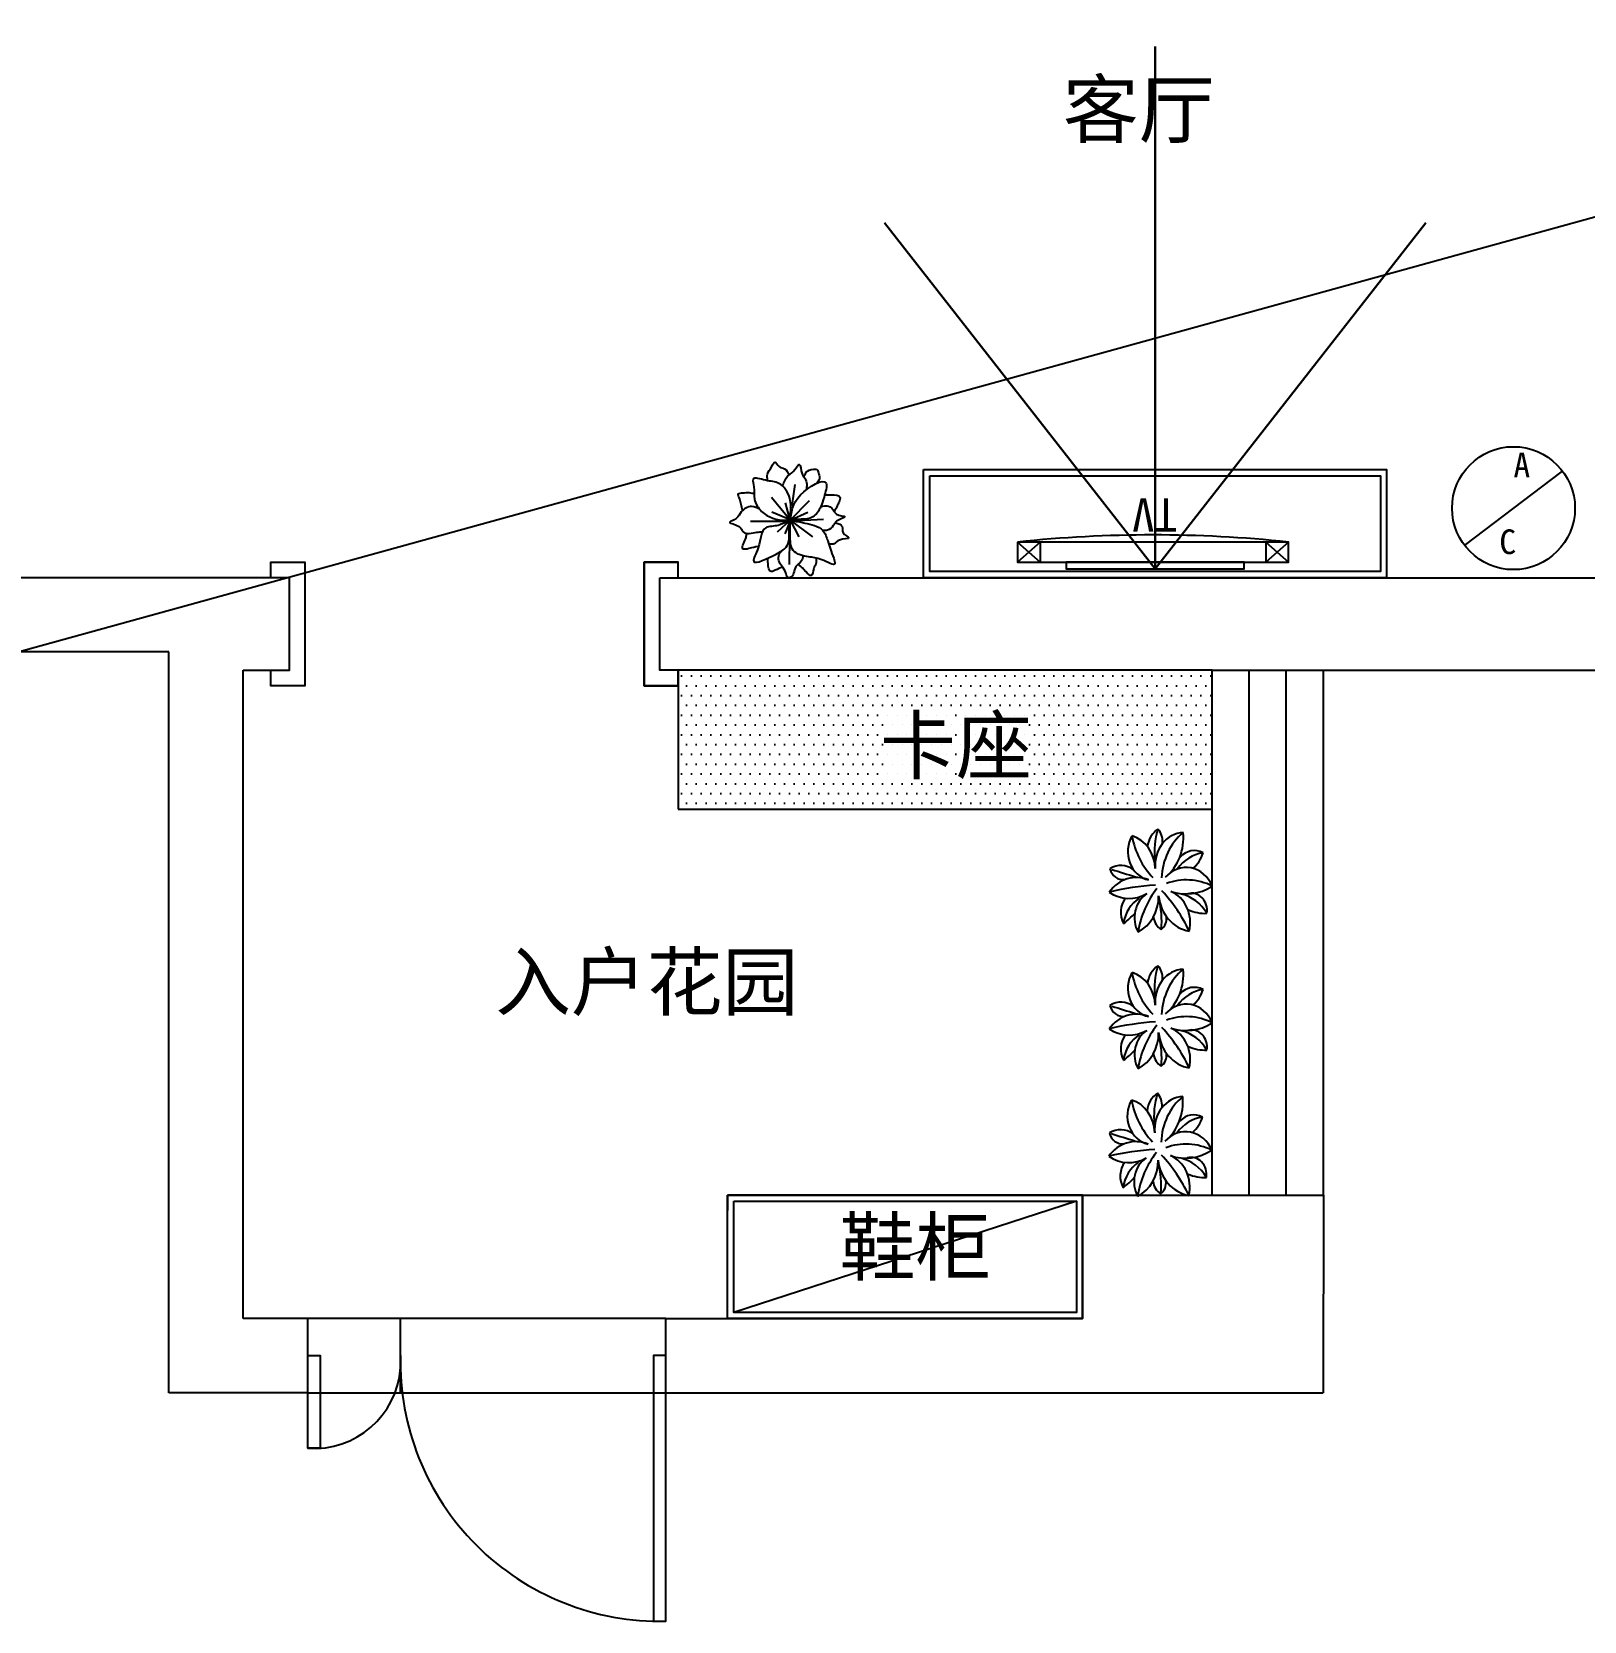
# Model space of a CAD drawing. Header units: millimetres. Extents: x -1705246 to 222838, y -3231245 to 126310.
# Drawn here: x -47214 to -42185, y -3792 to 1356 of the extents above; entities that cross this region are included whole.
import ezdxf

# ---------------------------------------------------------------- set-up
doc = ezdxf.new("R2010")
doc.units = ezdxf.units.MM
doc.layers.add('墙', color=5, linetype='Continuous', lineweight=30)
doc.layers.add('辅助', color=146, linetype='Continuous', lineweight=9)
for name, color, linetype in [('家具内线', 8, 'Continuous'), ('家具外线', 1, 'Continuous'), ('标注', 3, 'Continuous')]:
    doc.layers.add(name, color=color, linetype=linetype)
doc.styles.get("Standard").update_dxf_attribs({"font": ''})
doc.styles.add('仿宋', font='')
doc.styles.get('Standard').set_extended_font_data('SimSun')
doc.styles.get('仿宋').set_extended_font_data('SimSun')

# ---------------------------------------------------------------- blocks, each defined once
blk = doc.blocks.new('MK-ZW-022')
at = {"layer": '家具内线'}
for p, q in [((-132898.1, 5657.5), (-132889, 5726.2)), ((-132904.9, 5609.8), (-132964.9, 5683.7)), ((-132904.9, 5609.8), (-132920, 5666.3)), ((-132904.9, 5609.8), (-132841.9, 5673.8)), ((-132905, 5611.5), (-132964, 5636.4)), ((-132904.9, 5609.8), (-132847.7, 5636.4)), ((-132899.2, 5608.1), (-132797, 5613.1)), ((-132924.1, 5605.7), (-133033.2, 5606.1)), ((-132904.9, 5609.8), (-132946.6, 5571.6)), ((-132904.7, 5608.6), (-132922.5, 5565.8)), ((-132904.9, 5609.8), (-132876.8, 5556.7)), ((-132904.9, 5609.8), (-132832.7, 5555.8)), ((-132906.7, 5553.3), (-132908, 5467))]:
    blk.add_line(p, q, dxfattribs=at)
at = {"layer": '家具外线'}
for points in [[(-132978.1, 5738.9), (-132978.4, 5759.3), (-132964.7, 5784), (-132953.7, 5798.6), (-132940.9, 5784), (-132922.7, 5776.7), (-132908.1, 5754.8)], [(-132929.2, 5720.2), (-132913, 5752.7), (-132894.8, 5767.9), (-132875.2, 5790.4), (-132866.4, 5760.8), (-132855.2, 5741.5), (-132851.1, 5721.2), (-132852.4, 5710.7)], [(-132860.2, 5750.8), (-132849.1, 5769), (-132821.4, 5775.3), (-132818.2, 5774.5), (-132813.5, 5763.4), (-132809.5, 5748.4), (-132818.2, 5730.2)], [(-132904.9, 5605.7), (-132871.4, 5691.8), (-132788.3, 5729.8), (-132795.2, 5684.8), (-132805.5, 5654.3), (-132831.9, 5620.9), (-132909, 5608.7), (-132943.4, 5593.5), (-132984, 5585.4), (-133008.3, 5520.6), (-133023.1, 5477.3), (-132950.5, 5500.3), (-132918.1, 5522.6), (-132908.9, 5587.1), (-132904.9, 5609.8), (-132893.7, 5608.7), (-132857.2, 5600.6), (-132799.4, 5577.3), (-132783.2, 5542.9), (-132763.9, 5487.1), (-132759.9, 5469.9), (-132802.5, 5482), (-132845.1, 5491.2), (-132894.8, 5512.5), (-132904.9, 5562.1), (-132903.9, 5628), (-132905.9, 5680.7), (-132941.4, 5729.3), (-132985, 5739.5), (-133024.6, 5742.5), (-133022.5, 5718.2), (-133020.5, 5678.7), (-132997.2, 5638.1), (-132920.1, 5609.8), (-132904.9, 5609.8)], [(-133059.7, 5642.4), (-133063.6, 5660.6), (-133068.4, 5678.8), (-133073.1, 5695.4), (-133058.1, 5698.6), (-133037.5, 5699.4), (-133020.9, 5696.2)], [(-132793, 5691.8), (-132770.2, 5692.7), (-132743.7, 5684.5), (-132746.4, 5669), (-132752.8, 5656.2), (-132762, 5637.9)], [(-133004, 5646.3), (-133029.6, 5654.3), (-133063.1, 5637.1), (-133079.3, 5615.8), (-133100.8, 5603.3), (-133070.2, 5589.5), (-133057, 5572.3), (-133012.4, 5571.2), (-132994.6, 5573.1)], [(-132805.9, 5654.3), (-132780.4, 5655.6), (-132762.5, 5639.4), (-132754.4, 5629.3), (-132727.3, 5621.5), (-132754.4, 5606.7), (-132765.1, 5592.6), (-132783.4, 5577.4), (-132799.7, 5577.2)], [(-133009, 5525.3), (-133038.3, 5518.2), (-133058.9, 5518.2), (-133056.5, 5534), (-133047.8, 5553.8), (-133045.4, 5567.2)], [(-132756.5, 5602), (-132736.4, 5589.6), (-132733.6, 5569.5), (-132714.5, 5553.1), (-132745.5, 5545.8), (-132762, 5533.9), (-132778.4, 5532.1)], [(-132863.1, 5495.4), (-132868.4, 5478), (-132886.6, 5459.8), (-132904.9, 5424.3), (-132911, 5424.3), (-132919.1, 5439.5), (-132941.4, 5479), (-132940.4, 5499.3), (-132934.3, 5509.4)], [(-132931.4, 5458.9), (-132953.6, 5447.8), (-132969.4, 5444.6), (-132974.2, 5452.5), (-132976.6, 5469.9), (-132978.1, 5487.3)], [(-132821.3, 5489.2), (-132821.3, 5468.2), (-132828.6, 5453.6), (-132835.9, 5430.8), (-132854.2, 5443.5), (-132864.2, 5454.5), (-132879.2, 5468.4)]]:
    blk.add_spline(points, degree=3, dxfattribs=at)
blk = doc.blocks.new('tyj')
at = {"color": 251}
for p, q in [((3845342.5, -666687.2), (3845342.5, -668378.8)), ((3845342.5, -668378.8), (3844465.5, -667258.2)), ((3845342.5, -668378.8), (3846219.5, -667258.2))]:
    blk.add_line(p, q, dxfattribs=at)
at = {"layer": '辅助', "color": 5, "lineweight": -3}
for p, q in [((3844896.4, -668292.5), (3844969.6, -668357.4)), ((3844969.6, -668292.5), (3844896.4, -668357.4)), ((3844969.6, -668292.5), (3844969.6, -668357.4)), ((3845701.7, -668292.5), (3845774.9, -668357.4)), ((3845774.9, -668292.5), (3845701.7, -668357.4)), ((3845701.7, -668292.5), (3845701.7, -668357.4))]:
    blk.add_line(p, q, dxfattribs=at)
for points in [[(3844896.4, -668292.5), (3844896.4, -668357.4), (3845774.9, -668357.4), (3845774.9, -668292.5)], [(3845054, -668357.4), (3845054, -668378.8), (3845631, -668378.8), (3845631, -668357.4)]]:
    blk.add_lwpolyline(points, close=True, dxfattribs=at)
blk.add_arc((3845335.6, -672448.9), 4179.6, 83.9671, 96.0329, dxfattribs=at)
at = {"layer": '标注', "color": 251, "insert": (3845414.7, -668150.4), "char_height": 108.33, "width": 557.749, "attachment_point": 7, "rotation": 180}
blk.add_mtext('TV', dxfattribs=at)
blk = doc.blocks.new('MK-ZW-0219')
at = {"layer": '家具内线'}
for centre, major_axis, start_param, end_param in [((-135139.7, 5784.6), (0, 251), 1.768065, 2.394191), ((-135080.3, 5681.5), (0, 231.4), 1.236152, 1.684397), ((-135091.1, 5591.2), (0, 193.4), 0.639486, 1.52962), ((-135114.9, 5540.5), (0, 140.8), 0.122173, 0.899859), ((-134529.1, 9071.4), (0, 3586.7), 2.859263, 2.883945), ((-135226.6, 4458.4), (0, 1119.1), 0.057769, 0.208197), ((-135082.9, 5372.7), (0, 291.9), 0.851058, 1.394467), ((-135184.2, 5365.7), (0, 227), -0.422616, 0.324932), ((-135285, 5433.5), (0, 116), 0.529927, 1.415675), ((-135484.4, 5460.4), (0, 245.1), 4.598653, 5.009933), ((-135594.3, 5176.5), (0, 530), -1.079212, -0.769242), ((-135227.3, 5404), (0, 146), -0.986532, -0.211254)]:
    blk.add_ellipse(centre, major_axis=major_axis, ratio=0.897571, start_param=start_param, end_param=end_param, dxfattribs=at)
at = {"layer": '家具外线'}
for centre, major_axis, start_param, end_param in [((-135290.3, 5684.3), (0, 93.5), 0.993138, 2.941338), ((-135387.5, 5625.5), (0, 114), -1.536179, -0.266269), ((-135241.8, 5690.8), (0, 77), 0.524495, 1.44463), ((-135190.6, 5640.4), (0, 106.1), 0.043698, 1.674423), ((-135311.7, 5717.6), (0, 56), 4.636915, 5.505824), ((-135337.4, 5729.9), (0, 159.8), 3.782582, 4.816003), ((-135158.7, 5614.3), (0, 73.2), -0.445664, 0.775754), ((-135222.2, 5716.4), (0, 108.5), 3.800502, 4.372702), ((-135395.9, 5559), (0, 80.4), -0.590484, 0.523971), ((-135390.7, 5641.2), (0, 47.7), 1.837662, 3.28234), ((-135185.1, 5529.4), (0, 103.6), -1.139226, 0.796843), ((-135346.4, 5475.8), (0, 124.8), -0.359457, 0.901022), ((-135185.2, 5733.5), (0, 186.3), 2.842055, 3.671774), ((-135369.5, 5669.3), (0, 136.6), 2.58517, 3.623046), ((-135334.6, 5488.2), (0, 69.8), 0.866574, 2.12611), ((-135271.2, 5470.4), (0, 90.5), 0.536111, 2.111388), ((-135387.2, 5538.6), (0, 125.8), 3.564494, 4.731128), ((-135157.7, 5556), (0, 130.8), 1.685863, 2.993944), ((-135269.4, 5453.9), (0, 108.8), 4.459149, 5.917613), ((-135167.2, 5494), (0, 55.7), 4.540681, 6.538815), ((-135522.4, 5679), (0, 272.5), 3.724097, 3.920593), ((-135247.1, 5476.5), (0, 48.6), 1.664297, 2.699348), ((-135283.3, 5465.9), (0, 38.6), 3.671935, 4.903974), ((-135123.6, 5651.3), (0, 166.9), 2.774119, 3.178977)]:
    blk.add_ellipse(centre, major_axis=major_axis, ratio=0.897571, start_param=start_param, end_param=end_param, dxfattribs=at)

msp = doc.modelspace()

# ---------------------------------------------------------------- hatches: boundary and pattern name
h = msp.add_hatch()
h.set_pattern_fill('DOTS', color=41, scale=20, style=0)
h.set_pattern_definition([(0, (28534.92, -1e-09), (15.875, 31.75), [0, -31.75])])
h.paths.add_polyline_path([(-43389.9, -1162.2), (-43389.9, -712.2), (-45119.9, -712.2), (-45119.9, -1162.2)])

# ---------------------------------------------------------------- linework, layer by layer
at = {"color": 1}
for p, q in [((-39020, 1620), (-51740, -1890)), ((-43269.9, -2412.2), (-43269.9, -712.2)), ((-43149.9, -2412.2), (-43149.9, -712.2)), ((-43809.9, -2412.2), (-44959.9, -2412.2)), ((-44959.9, -2412.2), (-44959.9, -2462.2))]:
    msp.add_line(p, q, dxfattribs=at)
at = {"color": 250}
for p, q in [((-42572.7, -307.4), (-42255.2, -66.7)), ((-43389.9, -2412.2), (-43389.9, -712.2)), ((-43389.9, -2412.2), (-43389.9, -712.2)), ((-43029.9, -2412.2), (-43029.9, -712.2)), ((-43829.9, -2432.2), (-44939.9, -2792.2)), ((-45159.9, -2812.2), (-46319.9, -2812.2)), ((-46019.9, -3052.2), (-46019.9, -2812.2)), ((-46319.9, -3052.2), (-45159.9, -3052.2))]:
    msp.add_line(p, q, dxfattribs=at)
for p, q in [((-45229.9, -762.2), (-45229.9, -362.2)), ((-45229.9, -362.2), (-45119.9, -362.2)), ((-45119.9, -412.2), (-45119.9, -362.2)), ((-46379.9, -412.2), (-50859.9, -412.2)), ((-46379.9, -712.2), (-46379.9, -412.2)), ((-46379.9, -712.2), (-46379.9, -412.2)), ((-45179.9, -712.2), (-45179.9, -412.2)), ((-45179.9, -412.2), (-42104.9, -412.2)), ((-46769.9, -652.2), (-54289.9, -652.2)), ((-46769.9, -3052.2), (-46769.9, -652.2)), ((-46529.9, -2812.2), (-46529.9, -712.2)), ((-46529.9, -712.2), (-46379.9, -712.2)), ((-43389.9, -712.2), (-45179.9, -712.2)), ((-43389.9, -712.2), (-43149.9, -712.2)), ((-43149.9, -712.2), (-41824.9, -712.2)), ((-45119.9, -762.2), (-45229.9, -762.2)), ((-43809.9, -2812.2), (-43809.9, -2412.2)), ((-43809.9, -2412.2), (-43389.9, -2412.2)), ((-43389.9, -2412.2), (-43029.9, -2412.2)), ((-43029.9, -2412.2), (-43030.4, -3052.2)), ((-46319.9, -2812.2), (-46529.9, -2812.2)), ((-46319.9, -3052.2), (-46319.9, -2812.2)), ((-45159.9, -3052.2), (-45159.9, -2812.2)), ((-45159.9, -2812.2), (-43809.9, -2812.2)), ((-45159.9, -3052.2), (-45159.9, -2812.2)), ((-46319.9, -3052.2), (-46769.9, -3052.2)), ((-45159.9, -3052.2), (-43030.4, -3052.2))]:
    msp.add_line(p, q)
at = {"color": 1}
for points in [[(-44325, -62.2), (-42825, -62.2), (-42825, -412.2), (-44325, -412.2)], [(-46379.9, -412.2), (-46439.9, -412.2), (-46439.9, -362.2), (-46329.9, -362.2), (-46329.9, -762.2), (-46439.9, -762.2), (-46439.9, -712.2), (-46379.9, -712.2)], [(-45179.9, -412.2), (-45119.9, -412.2), (-45119.9, -362.2), (-45229.9, -362.2), (-45229.9, -762.2), (-45119.9, -762.2), (-45119.9, -712.2), (-45179.9, -712.2)], [(-45119.9, -1162.2), (-43389.9, -1162.2), (-43389.9, -712.2), (-45119.9, -712.2)], [(-44959.9, -2412.2), (-43809.9, -2412.2), (-43809.9, -2812.2), (-44959.9, -2812.2)]]:
    msp.add_lwpolyline(points, close=True, dxfattribs=at)
at = {"color": 250}
for points in [[(-44305, -82.2), (-42845, -82.2), (-42845, -392.2), (-44305, -392.2)], [(-44939.9, -2432.2), (-43829.9, -2432.2), (-43829.9, -2792.2), (-44939.9, -2792.2)]]:
    msp.add_lwpolyline(points, close=True, dxfattribs=at)
at = {"color": 8}
for points in [[(-46319.9, -2932.2), (-46279.9, -2932.2), (-46279.9, -3232.2), (-46319.9, -3232.2)], [(-45159.9, -2932.2), (-45199.9, -2932.2), (-45199.9, -3792.2), (-45159.9, -3792.2)]]:
    msp.add_lwpolyline(points, close=True, dxfattribs=at)
at = {"color": 1}
msp.add_circle((-42413.9, -187), 199.2, dxfattribs=at)
at = {"color": 250}
for centre, radius, start, end in [((-45179.9, -2952.2), 840.2, 178.6361, 271.3639), ((-46299.9, -2952.2), 280.7, 265.9144, 355.9144)]:
    msp.add_arc(centre, radius, start, end, dxfattribs=at)

# ---------------------------------------------------------------- block references
at = {"layer": '墙', "color": 5, "lineweight": -3}
msp.add_blockref('tyj', (-3888917.5, 667995.6), dxfattribs=at)
at = {"layer": '标注'}
for name, p in [('MK-ZW-022', (88147.5, -5836.1)), ('MK-ZW-0219', (91710.7, -6983.9)), ('MK-ZW-0219', (91710.7, -7426.7)), ('MK-ZW-0219', (91709.1, -7839.6))]:
    msp.add_blockref(name, p, dxfattribs=at)

# ---------------------------------------------------------------- texts
at = {"color": 0, "attachment_point": 1, "style": '仿宋'}
for s, insert, char_height, width in [('客厅', (-43873.9, 1194.9), 180, 541.335), ('A', (-42414.2, -7.6), 80, 63.014), ('C', (-42459.9, -255.8), 80, 63.014), ('卡座', (-44465.7, -865.8), 180, 541.335), ('入户花园', (-45713.1, -1631.2), 180, 1047.911), ('鞋柜', (-44597.1, -2489.8), 180, 541.335)]:
    msp.add_mtext(s, dxfattribs=dict(at, insert=insert, char_height=char_height, width=width))

doc.saveas('drawing.dxf')
